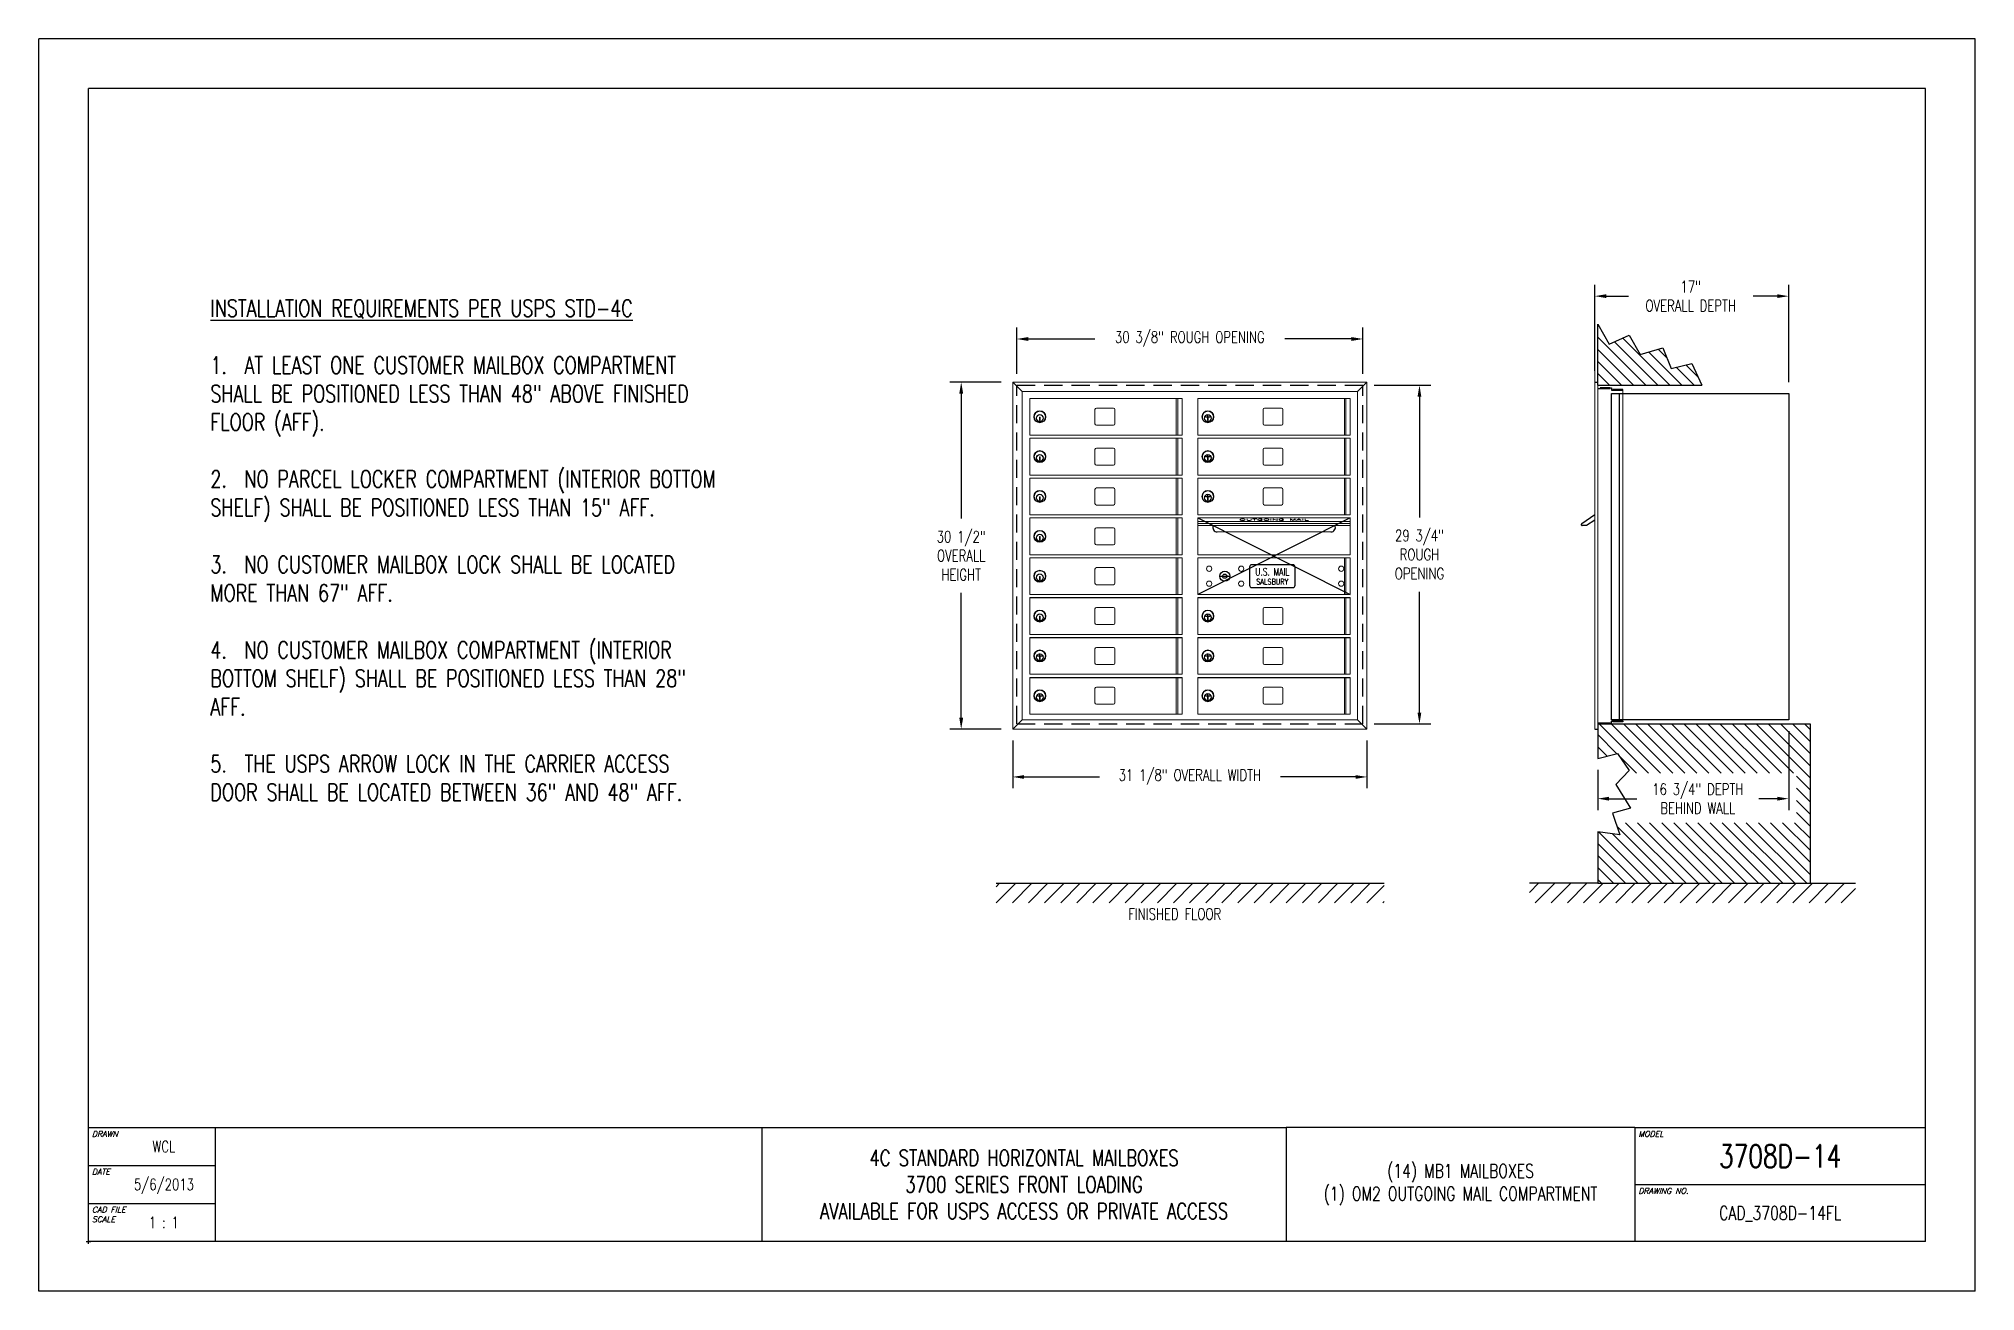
# Model space of a CAD drawing. Header units: inches. Extents: x 0 to 170, y 0 to 110.
import ezdxf
from ezdxf.enums import TextEntityAlignment as Align

# ---------------------------------------------------------------- set-up
doc = ezdxf.new("R2010")
doc.units = ezdxf.units.IN
doc.header["$MEASUREMENT"] = 0
doc.header["$PDMODE"] = 2
doc.header["$PDSIZE"] = 0.2
doc.linetypes.add('HIDDEN', pattern=[0.075, 0.05, -0.025])
doc.styles.add('Simplex Italic', font='SIMPLEX.shx', dxfattribs={"oblique": 15, "height": 3})
doc.styles.add('SQUASHED', font='simplex.shx', dxfattribs={"width": 4})
doc.styles.get("Standard").update_dxf_attribs({"font": 'simplex.shx', "width": 0.75})
doc.dimstyles.get("Standard").update_dxf_attribs({"dimtxt": 1, "dimasz": 1, "dimexe": 1, "dimexo": 1, "dimgap": 1, "dimtad": 0, "dimtih": 1, "dimtoh": 1, "dimdec": 3, "dimzin": 0, "dimdsep": 46, "dimlunit": 5, "dimtxsty": 'Standard', "dimcen": 0, "dimadec": 0, "dimazin": 0, "dimtfac": 1, "dimtdec": 3, "dimtofl": 0, "dimtmove": 0, "dimatfit": 3, "dimfxl": 1, "dimfrac": 2, "dimtolj": 1, "dimtzin": 0, "dimarcsym": 0})

# ---------------------------------------------------------------- blocks, each defined once
blk = doc.blocks.new('*D7')
at = {"color": 0, "lineweight": -2, "transparency": 16777216}
for p, q in [((153.62, 49.2), (153.62, 42.26)), ((136.86, 45.78), (136.86, 42.26)), ((137.86, 43.26), (140.29, 43.26)), ((152.62, 43.26), (151, 43.26))]:
    blk.add_line(p, q, dxfattribs=at)
at = {"color": 0, "lineweight": -3, "transparency": 16777216}
for points in [[(137.86, 43.43), (137.86, 43.09), (136.86, 43.26)], [(152.62, 43.43), (152.62, 43.09), (153.62, 43.26)]]:
    blk.add_solid(points, dxfattribs=at)
at = {"layer": 'Defpoints', "color": 0, "lineweight": -3, "transparency": 16777216}
for p in [(153.62, 50.2), (136.86, 46.78), (153.62, 43.26)]:
    blk.add_point(p, dxfattribs=at)
at = {"color": 0, "lineweight": -3, "transparency": 16777216, "insert": (145.64, 43.26), "char_height": 1, "attachment_point": 5}
blk.add_mtext('\\A1;16 3/4" DEPTH\\PBEHIND WALL', dxfattribs=at)
blk = doc.blocks.new('*D8')
at = {"color": 0, "lineweight": -2, "transparency": 16777216}
for p, q in [((136.6, 80.84), (136.6, 88.39)), ((137.6, 87.39), (139.56, 87.39)), ((152.62, 87.39), (150.49, 87.39)), ((153.62, 79.83), (153.62, 88.39))]:
    blk.add_line(p, q, dxfattribs=at)
at = {"color": 0, "lineweight": -3, "transparency": 16777216}
for points in [[(137.6, 87.56), (137.6, 87.23), (136.6, 87.39)], [(152.62, 87.56), (152.62, 87.23), (153.62, 87.39)]]:
    blk.add_solid(points, dxfattribs=at)
at = {"layer": 'Defpoints', "color": 0, "lineweight": -3, "transparency": 16777216}
for p in [(153.62, 87.39), (136.6, 79.84), (153.62, 78.83)]:
    blk.add_point(p, dxfattribs=at)
at = {"color": 0, "lineweight": -3, "transparency": 16777216, "insert": (145.02, 87.39), "char_height": 1, "attachment_point": 5}
blk.add_mtext('\\A1;17"\\POVERALL DEPTH', dxfattribs=at)
blk = doc.blocks.new('*D9')
at = {"color": 0, "lineweight": -2, "transparency": 16777216}
for p, q in [((117.24, 79.57), (122.21, 79.57)), ((121.21, 78.57), (121.21, 67.96)), ((121.21, 50.82), (121.21, 61.44)), ((117.24, 49.82), (122.21, 49.82))]:
    blk.add_line(p, q, dxfattribs=at)
at = {"color": 0, "lineweight": -3, "transparency": 16777216}
for points in [[(121.04, 78.57), (121.37, 78.57), (121.21, 79.57)], [(121.04, 50.82), (121.37, 50.82), (121.21, 49.82)]]:
    blk.add_solid(points, dxfattribs=at)
at = {"layer": 'Defpoints', "color": 0, "lineweight": -3, "transparency": 16777216}
for p in [(116.24, 79.57), (116.24, 49.82), (121.21, 49.82)]:
    blk.add_point(p, dxfattribs=at)
at = {"color": 0, "lineweight": -3, "transparency": 16777216, "insert": (121.21, 64.7), "char_height": 1, "attachment_point": 5}
blk.add_mtext('\\A1;29 3/4"\\PROUGH\\POPENING', dxfattribs=at)
blk = doc.blocks.new('*D10')
at = {"color": 0, "lineweight": -2, "transparency": 16777216}
for p, q in [((85.86, 80.57), (85.86, 84.63)), ((86.86, 83.63), (92.71, 83.63)), ((115.24, 83.63), (109.39, 83.63)), ((116.24, 80.57), (116.24, 84.63))]:
    blk.add_line(p, q, dxfattribs=at)
at = {"color": 0, "lineweight": -3, "transparency": 16777216}
for points in [[(86.86, 83.8), (86.86, 83.46), (85.86, 83.63)], [(115.24, 83.8), (115.24, 83.46), (116.24, 83.63)]]:
    blk.add_solid(points, dxfattribs=at)
at = {"layer": 'Defpoints', "color": 0, "lineweight": -3, "transparency": 16777216}
for p in [(116.24, 83.63), (85.86, 79.57), (116.24, 79.57)]:
    blk.add_point(p, dxfattribs=at)
at = {"color": 0, "lineweight": -3, "transparency": 16777216, "insert": (101.05, 83.63), "char_height": 1, "attachment_point": 5}
blk.add_mtext('\\A1;30 3/8" ROUGH OPENING', dxfattribs=at)
blk = doc.blocks.new('*D11')
at = {"color": 0, "lineweight": -2, "transparency": 16777216}
for p, q in [((85.5, 48.37), (85.5, 44.17)), ((116.6, 48.37), (116.6, 44.17)), ((86.5, 45.17), (93.11, 45.17)), ((115.6, 45.17), (109, 45.17))]:
    blk.add_line(p, q, dxfattribs=at)
at = {"color": 0, "lineweight": -3, "transparency": 16777216}
for points in [[(86.5, 45.33), (86.5, 45), (85.5, 45.17)], [(115.6, 45.33), (115.6, 45), (116.6, 45.17)]]:
    blk.add_solid(points, dxfattribs=at)
at = {"layer": 'Defpoints', "color": 0, "lineweight": -3, "transparency": 16777216}
for p in [(85.5, 49.37), (116.6, 49.37), (116.6, 45.17)]:
    blk.add_point(p, dxfattribs=at)
at = {"color": 0, "lineweight": -3, "transparency": 16777216, "insert": (101.05, 45.17), "char_height": 1, "attachment_point": 5}
blk.add_mtext('\\A1;31 1/8" OVERALL WIDTH', dxfattribs=at)
blk = doc.blocks.new('*D12')
at = {"color": 0, "lineweight": -2, "transparency": 16777216}
for p, q in [((84.5, 79.84), (79.98, 79.84)), ((80.98, 78.84), (80.98, 67.86)), ((80.98, 50.37), (80.98, 61.34)), ((84.5, 49.37), (79.98, 49.37))]:
    blk.add_line(p, q, dxfattribs=at)
at = {"color": 0, "lineweight": -3, "transparency": 16777216}
for points in [[(80.81, 78.84), (81.15, 78.84), (80.98, 79.84)], [(80.81, 50.37), (81.15, 50.37), (80.98, 49.37)]]:
    blk.add_solid(points, dxfattribs=at)
at = {"layer": 'Defpoints', "color": 0, "lineweight": -3, "transparency": 16777216}
for p in [(85.5, 79.84), (80.98, 49.37), (85.5, 49.37)]:
    blk.add_point(p, dxfattribs=at)
at = {"color": 0, "lineweight": -3, "transparency": 16777216, "insert": (80.98, 64.6), "char_height": 1, "attachment_point": 5}
blk.add_mtext('\\A1;30 1/2"\\POVERALL\\PHEIGHT', dxfattribs=at)

msp = doc.modelspace()

# ---------------------------------------------------------------- hatches: boundary and pattern name
at = {"lineweight": -3}
h = msp.add_hatch(dxfattribs=at)
h.set_pattern_fill('ANSI31', color=256, scale=6, angle=90, style=0)
h.set_pattern_definition([(135, (-1592.3547, -332.7179), (-0.5303301, -0.5303301), [])])
h.paths.add_polyline_path([(140.5763, 82.2616), (139.6144, 83.963), (137.8756, 83.1863), (136.865, 84.9246), (136.865, 79.5737), (146.0074, 79.5737), (145.1267, 81.4849), (143.3139, 81.041), (142.574, 82.8534)])
h = msp.add_hatch(dxfattribs=at)
h.set_pattern_fill('ANSI31', color=256, scale=6, angle=90, style=0)
h.set_pattern_definition([(135, (-1592.3547, -308.2179), (-0.5303301, -0.5303301), [])])
h.paths.add_polyline_path([(136.865, 49.8237), (136.865, 49.3667), (136.865, 46.7832), (138.6064, 47.2177), (139.606, 45.739), (139.3722, 45.4891), (154.3008, 45.4891), (154.3008, 41.1512), (138.4392, 41.1512), (138.7877, 40.0885), (136.865, 40.3452), (136.865, 35.8337), (155.5, 35.8337), (155.5, 49.8237)])
h = msp.add_hatch(dxfattribs=at)
h.set_pattern_fill('ANSI31', scale=8, style=0)
h.set_pattern_definition([(45, (-1411.8278, -176.2414), (-0.7071068, 0.7071068), [])])
h.paths.add_polyline_path([(118.1, 34.1233), (118.1, 35.8337), (84.0404, 35.8337), (84.0404, 34.1233)])
h = msp.add_hatch(dxfattribs=at)
h.set_pattern_fill('ANSI31', scale=8, style=0)
h.set_pattern_definition([(45, (-1425.3278, -176.2414), (-0.7071068, 0.7071068), [])])
h.paths.add_polyline_path([(130.865, 35.8337), (130.865, 34.1233), (159.5, 34.1233), (159.5, 35.8337), (153.5, 35.8337), (136.865, 35.8337)])

# ---------------------------------------------------------------- linework, layer by layer
at = {"color": 7}
for p, q in [((0, 0), (0, 110)), ((170, 110), (0, 110)), ((170, 0), (170, 110)), ((4.375, 4.375), (4.375, 105.625)), ((165.625, 105.625), (4.375, 105.625)), ((165.625, 4.375), (165.625, 105.625)), ((15.505, 4.375), (15.505, 14.375)), ((63.5, 4.375), (63.5, 14.375)), ((4.375, 11.045), (15.505, 11.045)), ((140.125, 9.375), (165.625, 9.375)), ((4.375, 7.715), (15.505, 7.715)), ((165.625, 4.375), (4.375, 4.375)), ((170, 0), (0, 0))]:
    msp.add_line(p, q, dxfattribs=at)
at = {"color": 7, "linetype": 'Continuous', "lineweight": 15}
for p, q in [((136.6, 83.3367), (136.6, 49.3667)), ((136.865, 83.3367), (136.865, 49.3667)), ((85.504, 79.8367), (86.336, 79.0047)), ((85.504, 79.8367), (116.6, 79.8367)), ((85.504, 49.3667), (85.504, 79.8367)), ((86.336, 79.0047), (115.768, 79.0047)), ((86.336, 50.1987), (86.336, 79.0047)), ((87.007, 78.4137), (100.382, 78.4137)), ((87.007, 78.4137), (87.007, 75.1837)), ((99.8632, 78.4137), (99.8632, 75.1837)), ((100.004, 78.4137), (100.004, 75.1837)), ((100.382, 75.1837), (100.382, 78.4137)), ((101.761, 78.4137), (115.136, 78.4137)), ((101.761, 78.4137), (101.761, 75.1837)), ((114.6172, 78.4137), (114.6172, 75.1837)), ((114.758, 78.4137), (114.758, 75.1837)), ((115.136, 75.1837), (115.136, 78.4137)), ((116.6, 79.8367), (115.768, 79.0047)), ((115.768, 79.0047), (115.768, 50.1987)), ((116.6, 79.8367), (116.6, 49.3667)), ((139.07, 79.1247), (139.07, 50.0787)), ((87.852, 76.7787), (87.852, 76.4787)), ((87.912, 76.7787), (87.852, 76.7787)), ((87.912, 76.4787), (87.912, 76.7787)), ((92.722, 77.4237), (92.722, 76.1737)), ((94.347, 77.5487), (92.847, 77.5487)), ((94.472, 76.1737), (94.472, 77.4237)), ((102.606, 76.7787), (102.606, 76.4787)), ((102.666, 76.7787), (102.606, 76.7787)), ((102.666, 76.4787), (102.666, 76.7787)), ((107.476, 77.4237), (107.476, 76.1737)), ((109.101, 77.5487), (107.601, 77.5487)), ((109.226, 76.1737), (109.226, 77.4237)), ((87.007, 75.1837), (100.382, 75.1837)), ((87.007, 74.9137), (100.382, 74.9137)), ((87.007, 74.9137), (87.007, 71.6837)), ((87.852, 76.4787), (87.912, 76.4787)), ((92.847, 76.0487), (94.347, 76.0487)), ((99.8632, 74.9137), (99.8632, 71.6837)), ((100.004, 74.9137), (100.004, 71.6837)), ((100.382, 71.6837), (100.382, 74.9137)), ((101.761, 75.1837), (115.136, 75.1837)), ((101.761, 74.9137), (101.761, 71.6837)), ((101.761, 74.9137), (115.136, 74.9137)), ((102.606, 76.4787), (102.666, 76.4787)), ((107.601, 76.0487), (109.101, 76.0487)), ((114.6172, 74.9137), (114.6172, 71.6837)), ((114.758, 74.9137), (114.758, 71.6837)), ((115.136, 71.6837), (115.136, 74.9137)), ((87.852, 73.2787), (87.852, 72.9787)), ((87.912, 73.2787), (87.852, 73.2787)), ((87.912, 72.9787), (87.912, 73.2787)), ((92.722, 73.9237), (92.722, 72.6737)), ((94.347, 74.0487), (92.847, 74.0487)), ((94.472, 72.6737), (94.472, 73.9237)), ((102.666, 73.2787), (102.606, 73.2787)), ((102.606, 73.2787), (102.606, 72.9787)), ((102.666, 72.9787), (102.666, 73.2787)), ((107.476, 73.9237), (107.476, 72.6737)), ((109.101, 74.0487), (107.601, 74.0487)), ((109.226, 72.6737), (109.226, 73.9237)), ((87.007, 71.6837), (100.382, 71.6837)), ((87.007, 71.4137), (87.007, 68.1837)), ((87.007, 71.4137), (100.382, 71.4137)), ((87.852, 72.9787), (87.912, 72.9787)), ((92.847, 72.5487), (94.347, 72.5487)), ((99.8632, 71.4137), (99.8632, 68.1837)), ((100.004, 71.4137), (100.004, 68.1837)), ((100.382, 68.1837), (100.382, 71.4137)), ((101.761, 71.6837), (115.136, 71.6837)), ((101.761, 71.4137), (115.136, 71.4137)), ((101.761, 71.4137), (101.761, 68.1837)), ((102.606, 72.9787), (102.666, 72.9787)), ((107.601, 72.5487), (109.101, 72.5487)), ((114.6172, 71.4137), (114.6172, 68.1837)), ((114.758, 71.4137), (114.758, 68.1837)), ((115.136, 68.1837), (115.136, 71.4137)), ((87.912, 69.7787), (87.852, 69.7787)), ((87.852, 69.7787), (87.852, 69.4787)), ((87.912, 69.4787), (87.912, 69.7787)), ((92.722, 70.4237), (92.722, 69.1737)), ((94.347, 70.5487), (92.847, 70.5487)), ((94.472, 69.1737), (94.472, 70.4237)), ((102.606, 69.7787), (102.606, 69.4787)), ((102.666, 69.7787), (102.606, 69.7787)), ((102.666, 69.4787), (102.666, 69.7787)), ((107.476, 70.4237), (107.476, 69.1737)), ((109.101, 70.5487), (107.601, 70.5487)), ((109.226, 69.1737), (109.226, 70.4237)), ((87.007, 68.1837), (100.382, 68.1837)), ((87.852, 69.4787), (87.912, 69.4787)), ((92.847, 69.0487), (94.347, 69.0487)), ((101.761, 68.1837), (115.136, 68.1837)), ((102.606, 69.4787), (102.666, 69.4787)), ((107.601, 69.0487), (109.101, 69.0487)), ((87.007, 67.9137), (100.382, 67.9137)), ((87.007, 67.9137), (87.007, 64.6837)), ((92.722, 66.9237), (92.722, 65.6737)), ((94.347, 67.0487), (92.847, 67.0487)), ((94.472, 65.6737), (94.472, 66.9237)), ((99.8632, 67.9137), (99.8632, 64.6837)), ((100.004, 67.9137), (100.004, 64.6837)), ((100.382, 64.6837), (100.382, 67.9137)), ((101.761, 67.9137), (101.761, 64.6837)), ((115.136, 64.6837), (115.136, 67.9137)), ((87.007, 64.6837), (100.382, 64.6837)), ((87.912, 66.2787), (87.852, 66.2787)), ((87.852, 66.2787), (87.852, 65.9787)), ((87.852, 65.9787), (87.912, 65.9787)), ((87.912, 65.9787), (87.912, 66.2787)), ((92.847, 65.5487), (94.347, 65.5487)), ((87.007, 64.4137), (100.382, 64.4137)), ((87.007, 64.4137), (87.007, 61.1837)), ((92.722, 63.4237), (92.722, 62.1737)), ((94.347, 63.5487), (92.847, 63.5487)), ((94.472, 62.1737), (94.472, 63.4237)), ((99.8632, 64.4137), (99.8632, 61.1837)), ((100.004, 64.4137), (100.004, 61.1837)), ((100.382, 61.1837), (100.382, 64.4137)), ((101.761, 64.4137), (115.136, 64.4137)), ((101.761, 64.4137), (101.761, 61.1837)), ((114.6172, 64.4137), (114.6172, 61.1837)), ((114.758, 64.4137), (114.758, 61.1837)), ((115.136, 61.1837), (115.136, 64.4137)), ((87.852, 62.7787), (87.852, 62.4787)), ((87.912, 62.7787), (87.852, 62.7787)), ((87.852, 62.4787), (87.912, 62.4787)), ((87.912, 62.4787), (87.912, 62.7787)), ((92.847, 62.0487), (94.347, 62.0487)), ((87.007, 61.1837), (100.382, 61.1837)), ((87.007, 60.9137), (100.382, 60.9137)), ((87.007, 60.9137), (87.007, 57.6837)), ((92.722, 59.9237), (92.722, 58.6737)), ((94.347, 60.0487), (92.847, 60.0487)), ((94.472, 58.6737), (94.472, 59.9237)), ((99.8632, 60.9137), (99.8632, 57.6837)), ((100.004, 60.9137), (100.004, 57.6837)), ((100.382, 57.6837), (100.382, 60.9137)), ((101.761, 61.1837), (115.136, 61.1837)), ((101.761, 60.9137), (101.761, 57.6837)), ((101.761, 60.9137), (115.136, 60.9137)), ((107.476, 59.9237), (107.476, 58.6737)), ((109.101, 60.0487), (107.601, 60.0487)), ((109.226, 58.6737), (109.226, 59.9237)), ((114.6172, 60.9137), (114.6172, 57.6837)), ((114.758, 60.9137), (114.758, 57.6837)), ((115.136, 57.6837), (115.136, 60.9137)), ((87.852, 59.2787), (87.852, 58.9787)), ((87.912, 59.2787), (87.852, 59.2787)), ((87.852, 58.9787), (87.912, 58.9787)), ((87.912, 58.9787), (87.912, 59.2787)), ((92.847, 58.5487), (94.347, 58.5487)), ((102.666, 59.2787), (102.606, 59.2787)), ((102.606, 59.2787), (102.606, 58.9787)), ((102.606, 58.9787), (102.666, 58.9787)), ((102.666, 58.9787), (102.666, 59.2787)), ((107.601, 58.5487), (109.101, 58.5487)), ((87.007, 57.6837), (100.382, 57.6837)), ((87.007, 57.4137), (100.382, 57.4137)), ((87.007, 57.4137), (87.007, 54.1837)), ((92.722, 56.4237), (92.722, 55.1737)), ((94.347, 56.5487), (92.847, 56.5487)), ((94.472, 55.1737), (94.472, 56.4237)), ((99.8632, 57.4137), (99.8632, 54.1837)), ((100.004, 57.4137), (100.004, 54.1837)), ((100.382, 54.1837), (100.382, 57.4137)), ((101.761, 57.6837), (115.136, 57.6837)), ((101.761, 57.4137), (101.761, 54.1837)), ((101.761, 57.4137), (115.136, 57.4137)), ((107.476, 56.4237), (107.476, 55.1737)), ((109.101, 56.5487), (107.601, 56.5487)), ((109.226, 55.1737), (109.226, 56.4237)), ((114.6172, 57.4137), (114.6172, 54.1837)), ((114.758, 57.4137), (114.758, 54.1837)), ((115.136, 54.1837), (115.136, 57.4137)), ((87.912, 55.7787), (87.852, 55.7787)), ((87.852, 55.7787), (87.852, 55.4787)), ((87.852, 55.4787), (87.912, 55.4787)), ((87.912, 55.4787), (87.912, 55.7787)), ((92.847, 55.0487), (94.347, 55.0487)), ((102.606, 55.7787), (102.606, 55.4787)), ((102.666, 55.7787), (102.606, 55.7787)), ((102.606, 55.4787), (102.666, 55.4787)), ((102.666, 55.4787), (102.666, 55.7787)), ((107.601, 55.0487), (109.101, 55.0487)), ((87.007, 54.1837), (100.382, 54.1837)), ((87.007, 53.9137), (100.382, 53.9137)), ((87.007, 53.9137), (87.007, 50.6837)), ((92.722, 52.9237), (92.722, 51.6737)), ((94.347, 53.0487), (92.847, 53.0487)), ((94.472, 51.6737), (94.472, 52.9237)), ((99.8632, 53.9137), (99.8632, 50.6837)), ((100.004, 53.9137), (100.004, 50.6837)), ((100.382, 50.6837), (100.382, 53.9137)), ((101.761, 54.1837), (115.136, 54.1837)), ((101.761, 53.9137), (115.136, 53.9137)), ((101.761, 53.9137), (101.761, 50.6837)), ((107.476, 52.9237), (107.476, 51.6737)), ((109.101, 53.0487), (107.601, 53.0487)), ((109.226, 51.6737), (109.226, 52.9237)), ((114.6172, 53.9137), (114.6172, 50.6837)), ((114.758, 53.9137), (114.758, 50.6837)), ((115.136, 50.6837), (115.136, 53.9137)), ((87.912, 52.2787), (87.852, 52.2787)), ((87.852, 52.2787), (87.852, 51.9787)), ((87.852, 51.9787), (87.912, 51.9787)), ((87.912, 51.9787), (87.912, 52.2787)), ((92.847, 51.5487), (94.347, 51.5487)), ((102.606, 52.2787), (102.606, 51.9787)), ((102.666, 52.2787), (102.606, 52.2787)), ((102.606, 51.9787), (102.666, 51.9787)), ((102.666, 51.9787), (102.666, 52.2787)), ((107.601, 51.5487), (109.101, 51.5487)), ((85.504, 49.3667), (86.336, 50.1987)), ((116.6, 49.3667), (85.504, 49.3667)), ((115.768, 50.1987), (86.336, 50.1987)), ((87.007, 50.6837), (100.382, 50.6837)), ((101.761, 50.6837), (115.136, 50.6837)), ((116.6, 49.3667), (115.768, 50.1987))]:
    msp.add_line(p, q, dxfattribs=at)
at = {"color": 7, "lineweight": -3}
for p, q in [((136.865, 79.5737), (136.865, 84.9246)), ((136.865, 84.9246), (137.8756, 83.1863)), ((137.8756, 83.1863), (139.6144, 83.963)), ((139.6144, 83.963), (140.5763, 82.2616)), ((140.5763, 82.2616), (142.574, 82.8534)), ((142.574, 82.8534), (143.3139, 81.041)), ((143.3139, 81.041), (145.1267, 81.4849)), ((145.1267, 81.4849), (146.0074, 79.5737)), ((136.6, 79.8367), (136.865, 79.8367)), ((136.865, 79.5737), (146.0074, 79.5737)), ((136.865, 79.2687), (137.95, 79.2687)), ((137.93, 79.3327), (137.07, 79.3327)), ((137.07, 79.3327), (137.07, 79.2687)), ((137.93, 79.2687), (137.93, 79.3327)), ((137.95, 79.3367), (137.95, 79.2687)), ((137.95, 79.3367), (138.07, 79.3367)), ((138.07, 79.3367), (138.07, 79.1247)), ((138.07, 79.1247), (139.07, 79.1247)), ((138.07, 78.8337), (153.625, 78.8337)), ((138.07, 50.1987), (138.07, 78.8337)), ((138.19, 79.1887), (138.19, 79.1247)), ((139.05, 79.1887), (138.19, 79.1887)), ((138.77, 50.1987), (138.77, 78.8337)), ((139.05, 79.1247), (139.05, 79.1887)), ((153.625, 78.8337), (153.625, 50.1987)), ((136.6, 49.3667), (136.865, 49.3667)), ((136.865, 49.9347), (137.95, 49.9347)), ((136.865, 49.8237), (136.865, 46.7832)), ((136.865, 49.8237), (155.5, 49.8237)), ((137.07, 49.8707), (137.07, 49.9347)), ((137.93, 49.8707), (137.07, 49.8707)), ((137.93, 49.9347), (137.93, 49.8707)), ((137.95, 49.8667), (137.95, 49.9347)), ((137.95, 49.8667), (138.07, 49.8667)), ((138.07, 50.1987), (139.07, 50.1987)), ((153.625, 50.1987), (138.07, 50.1987)), ((138.07, 50.0787), (139.07, 50.0787)), ((138.07, 49.8667), (138.07, 50.0787)), ((138.19, 50.0147), (138.19, 50.0787)), ((139.05, 50.0147), (138.19, 50.0147)), ((139.05, 50.0787), (139.05, 50.0147)), ((155.5, 49.8237), (155.5, 35.8337)), ((136.865, 40.3452), (136.865, 35.8337)), ((84.0404, 35.8337), (118.1, 35.8337)), ((136.865, 35.8337), (130.865, 35.8337)), ((136.865, 35.8337), (155.5, 35.8337)), ((155.5, 35.8337), (159.5, 35.8337))]:
    msp.add_line(p, q, dxfattribs=at)
at = {"color": 7, "linetype": 'HIDDEN', "lineweight": -3, "ltscale": 32}
for p, q in [((85.8645, 49.8237), (85.8645, 79.5737)), ((85.8645, 79.5737), (116.2395, 79.5737)), ((116.2395, 49.8237), (116.2395, 79.5737)), ((85.8645, 49.8237), (116.2395, 49.8237))]:
    msp.add_line(p, q, dxfattribs=at)
at = {"lineweight": -3}
for p, q in [((136.6, 68.1837), (135.4521, 67.4083)), ((101.761, 67.9137), (115.136, 61.1837)), ((115.136, 67.9137), (101.761, 61.1837)), ((135.8784, 67.2437), (135.5025, 67.2437)), ((136.6, 67.7312), (135.8784, 67.2437)), ((106.289, 63.5987), (106.289, 61.9987)), ((110.089, 63.7987), (106.489, 63.7987)), ((110.289, 61.9987), (110.289, 63.5987)), ((103.6835, 62.7987), (104.5585, 62.7987)), ((106.489, 61.7987), (110.089, 61.7987)), ((87.007, 60.9137), (100.382, 60.9137)), ((101.761, 60.9137), (115.136, 60.9137)), ((87.007, 57.4137), (100.382, 57.4137)), ((101.761, 57.4137), (115.136, 57.4137)), ((87.007, 53.9137), (100.382, 53.9137)), ((101.761, 53.9137), (115.136, 53.9137)), ((136.865, 46.7832), (138.6064, 47.2177)), ((138.6064, 47.2177), (139.606, 45.739)), ((139.606, 45.739), (138.4465, 44.5001)), ((138.4465, 44.5001), (139.7259, 42.422)), ((139.7259, 42.422), (138.1666, 41.9824)), ((138.1666, 41.9824), (138.7877, 40.0885)), ((138.7877, 40.0885), (136.865, 40.3452)), ((4.375, 14.375), (15.505, 14.375)), ((15.505, 14.375), (63.5, 14.375)), ((63.5, 14.375), (109.5, 14.375)), ((140.125, 14.375), (109.5, 14.375)), ((109.5, 14.375), (109.5, 4.375)), ((140.125, 14.375), (165.625, 14.375)), ((140.125, 14.375), (140.125, 4.375))]:
    msp.add_line(p, q, dxfattribs=at)
at = {"linetype": 'Continuous', "lineweight": 15}
for p, q in [((101.761, 67.9137), (115.136, 67.9137)), ((101.761, 67.6137), (115.1362, 67.6137)), ((101.761, 67.4237), (115.1362, 67.4237)), ((101.761, 67.2437), (115.1362, 67.2437)), ((103.4637, 66.6837), (113.4337, 66.6837)), ((101.761, 64.6837), (115.136, 64.6837))]:
    msp.add_line(p, q, dxfattribs=at)
at = {"color": 7, "linetype": 'Continuous', "lineweight": 15, "extrusion": (1.83338e-14, 6.74315e-15, -1)}
for centre, radius in [((-87.882, 76.7987), 0.525), ((-87.882, 76.7987), 0.485), ((-87.882, 76.6787), 0.3), ((-87.882, 73.2987), 0.525), ((-87.882, 73.2987), 0.485), ((-87.882, 73.1787), 0.3), ((-87.882, 69.7987), 0.525), ((-87.882, 69.7987), 0.485), ((-87.882, 69.6787), 0.3), ((-87.882, 66.2987), 0.525), ((-87.882, 66.2987), 0.485), ((-87.882, 66.1787), 0.3), ((-87.882, 62.7987), 0.525), ((-87.882, 62.7987), 0.485), ((-87.882, 62.6787), 0.3), ((-87.882, 59.2987), 0.525), ((-87.882, 59.2987), 0.485), ((-87.882, 59.1787), 0.3)]:
    msp.add_circle(centre, radius, dxfattribs=at)
at = {"color": 7, "linetype": 'Continuous', "lineweight": 15}
for centre, radius in [((87.882, 76.6787), 0.31), ((87.882, 76.6787), 0.285), ((102.636, 76.6787), 0.31), ((102.636, 76.6787), 0.285), ((87.882, 73.1787), 0.31), ((87.882, 73.1787), 0.285), ((102.636, 73.1787), 0.31), ((102.636, 73.1787), 0.285), ((87.882, 69.6787), 0.31), ((87.882, 69.6787), 0.285), ((102.636, 69.6787), 0.31), ((102.636, 69.6787), 0.285), ((87.882, 66.1787), 0.31), ((87.882, 66.1787), 0.285), ((87.882, 62.6787), 0.31), ((87.882, 62.6787), 0.285), ((87.882, 59.1787), 0.31), ((87.882, 59.1787), 0.285), ((102.636, 59.1787), 0.31), ((102.636, 59.1787), 0.285), ((87.882, 55.6787), 0.31), ((87.882, 55.6787), 0.285), ((102.636, 55.6787), 0.31), ((102.636, 55.6787), 0.285), ((87.882, 52.1787), 0.31), ((87.882, 52.1787), 0.285), ((102.636, 52.1787), 0.31), ((102.636, 52.1787), 0.285)]:
    msp.add_circle(centre, radius, dxfattribs=at)
at = {"color": 7, "linetype": 'Continuous', "lineweight": 15, "extrusion": (5.68252e-15, 4.67765e-15, -1)}
for centre, radius in [((-102.636, 76.7987), 0.525), ((-102.636, 76.7987), 0.485), ((-102.636, 76.6787), 0.3), ((-102.636, 73.2987), 0.525), ((-102.636, 73.2987), 0.485), ((-102.636, 73.1787), 0.3), ((-102.636, 69.7987), 0.525), ((-102.636, 69.7987), 0.485), ((-102.636, 69.6787), 0.3), ((-102.636, 59.2987), 0.525), ((-102.636, 59.2987), 0.485), ((-102.636, 59.1787), 0.3), ((-87.882, 55.7987), 0.525), ((-87.882, 55.7987), 0.485), ((-102.636, 55.7987), 0.525), ((-102.636, 55.7987), 0.485), ((-87.882, 55.6787), 0.3), ((-102.636, 55.6787), 0.3), ((-87.882, 52.2987), 0.525), ((-87.882, 52.2987), 0.485), ((-102.636, 52.2987), 0.525), ((-102.636, 52.2987), 0.485), ((-87.882, 52.1787), 0.3), ((-102.636, 52.1787), 0.3)]:
    msp.add_circle(centre, radius, dxfattribs=at)
at = {"color": 7, "linetype": 'Continuous', "lineweight": 15, "extrusion": (1.09534e-15, 5.8752e-15, -1)}
for centre in [(-102.746, 63.4547), (-105.559, 63.4547), (-102.746, 62.1427), (-105.559, 62.1427)]:
    msp.add_circle(centre, 0.23, dxfattribs=at)
at = {"lineweight": -3}
for radius in [0.4375, 0.1875]:
    msp.add_circle((104.121, 62.7987), radius, dxfattribs=at)
at = {"color": 7, "linetype": 'Continuous', "lineweight": 15, "extrusion": (9.67756e-16, 5.8504e-15, -1)}
for centre in [(-114.341, 63.4547), (-114.341, 62.1427)]:
    msp.add_circle(centre, 0.23, dxfattribs=at)
at = {"color": 7, "linetype": 'Continuous', "lineweight": 15}
for centre, start, end in [((92.847, 77.4237), 90, 180), ((94.347, 77.4237), 0, 90), ((107.601, 77.4237), 90, 180), ((109.101, 77.4237), 0, 90), ((92.847, 76.1737), 180, 270), ((94.347, 76.1737), 270, 360), ((107.601, 76.1737), 180, 270), ((109.101, 76.1737), 270, 360), ((92.847, 73.9237), 90, 180), ((94.347, 73.9237), 0, 90), ((107.601, 73.9237), 90, 180), ((109.101, 73.9237), 0, 90), ((92.847, 72.6737), 180, 270), ((94.347, 72.6737), 270, 360), ((107.601, 72.6737), 180, 270), ((109.101, 72.6737), 270, 360), ((92.847, 70.4237), 90, 180), ((94.347, 70.4237), 0, 90), ((107.601, 70.4237), 90, 180), ((109.101, 70.4237), 0, 90), ((92.847, 69.1737), 180, 270), ((94.347, 69.1737), 270, 360), ((107.601, 69.1737), 180, 270), ((109.101, 69.1737), 270, 360), ((92.847, 66.9237), 90, 180), ((94.347, 66.9237), 0, 90), ((92.847, 65.6737), 180, 270), ((94.347, 65.6737), 270, 360), ((92.847, 63.4237), 90, 180), ((94.347, 63.4237), 0, 90), ((92.847, 62.1737), 180, 270), ((94.347, 62.1737), 270, 360), ((92.847, 59.9237), 90, 180), ((94.347, 59.9237), 0, 90), ((107.601, 59.9237), 90, 180), ((109.101, 59.9237), 0, 90), ((92.847, 58.6737), 180, 270), ((94.347, 58.6737), 270, 360), ((107.601, 58.6737), 180, 270), ((109.101, 58.6737), 270, 360), ((92.847, 56.4237), 90, 180), ((94.347, 56.4237), 0, 90), ((107.601, 56.4237), 90, 180), ((109.101, 56.4237), 0, 90), ((92.847, 55.1737), 180, 270), ((94.347, 55.1737), 270, 360), ((107.601, 55.1737), 180, 270), ((109.101, 55.1737), 270, 360), ((92.847, 52.9237), 90, 180), ((94.347, 52.9237), 0, 90), ((107.601, 52.9237), 90, 180), ((109.101, 52.9237), 0, 90), ((92.847, 51.6737), 180, 270), ((94.347, 51.6737), 270, 360), ((107.601, 51.6737), 180, 270), ((109.101, 51.6737), 270, 360)]:
    msp.add_arc(centre, 0.125, start, end, dxfattribs=at)
at = {"lineweight": -3}
for centre, radius, start, end in [((103.4637, 67.0737), 0.39, 154.157587, 270), ((113.4337, 67.0737), 0.39, 270, 25.842413), ((135.5025, 67.3337), 0.09, 124.040027, 270), ((106.489, 63.5987), 0.2, 90, 180), ((110.089, 63.5987), 0.2, 0, 90), ((106.489, 61.9987), 0.2, 180, 270), ((110.089, 61.9987), 0.2, 270, 0)]:
    msp.add_arc(centre, radius, start, end, dxfattribs=at)
at = {"color": 7, "lineweight": -3}
for p in [(102.636, 76.7987), (102.636, 73.2987), (102.636, 69.7987), (102.636, 59.2987), (87.882, 55.7987), (102.636, 55.7987), (87.882, 52.2987), (102.636, 52.2987)]:
    msp.add_point(p, dxfattribs=at)
at = {"lineweight": -3}
msp.add_point((4.375, 4.375), dxfattribs=at)

# ---------------------------------------------------------------- texts
at = {"color": 7, "style": 'Simplex Italic', "oblique": 15}
for s, p in [('DRAWN', (4.675, 14.075)), ('MODEL', (140.425, 14.075)), ('DATE', (4.675, 10.745)), ('DRAWING NO.', (140.425, 9.065))]:
    msp.add_text(s, height=0.5, dxfattribs=at).set_placement(p, align=Align.TOP_LEFT)
at = {"color": 7, "width": 0.75}
for s, height, p in [('WCL', 1, (10.9912, 12.71)), ('5/6/2013', 1, (10.9912, 9.385)), ('CAD_3708D-14FL', 1.2, (152.875, 6.875)), ('1 : 1', 1, (10.9912, 6.05))]:
    msp.add_text(s, height=height, dxfattribs=at).set_placement(p, align=Align.MIDDLE_CENTER)
at = {"color": 7, "insert": (15.0714, 87.0834), "char_height": 1.5, "width": 48.496496, "attachment_point": 1}
msp.add_mtext('{\\LINSTALLATION REQUIREMENTS PER USPS STD-4C}\\P\\P1.  AT LEAST ONE CUSTOMER MAILBOX COMPARTMENT SHALL BE POSITIONED LESS THAN 48" ABOVE FINISHED FLOOR (AFF).\\P\\P2.  NO PARCEL LOCKER COMPARTMENT (INTERIOR BOTTOM SHELF) SHALL BE POSITIONED LESS THAN 15" AFF.\\P\\P3.  NO CUSTOMER MAILBOX LOCK SHALL BE LOCATED MORE THAN 67" AFF.\\P\\P4.  NO CUSTOMER MAILBOX COMPARTMENT (INTERIOR BOTTOM SHELF) SHALL BE POSITIONED LESS THAN 28" AFF.\\P\\P5.  THE USPS ARROW LOCK IN THE CARRIER ACCESS DOOR SHALL BE LOCATED BETWEEN 36" AND 48" AFF.', dxfattribs=at)
at = {"lineweight": -3, "insert": (108.4487, 67.7637), "char_height": 0.15, "width": 8, "attachment_point": 5, "style": 'SQUASHED'}
msp.add_mtext('OUTGOING MAIL', dxfattribs=at)
at = {"lineweight": -3, "attachment_point": 5}
for s, insert, char_height, width in [('U.S. MAIL', (108.289, 63.1828), 0.64, 5.611748), ('SALSBURY', (108.289, 62.3136), 0.5, 5.611748), ('4C STANDARD HORIZONTAL MAILBOXES\\P3700 SERIES FRONT LOADING\\PAVAILABLE FOR USPS ACCESS OR PRIVATE ACCESS                                                    ', (86.5, 9.375), 1.4, 55.324242), ('(14) MB1 MAILBOXES\\P(1) OM2 OUTGOING MAIL COMPARTMENT', (124.8125, 9.375), 1.2, 32.585839)]:
    msp.add_mtext(s, dxfattribs=dict(at, insert=insert, char_height=char_height, width=width))
at = {"color": 7, "lineweight": -3}
for s, insert, char_height, width, attachment_point in [('FINISHED FLOOR', (95.6415, 33.6275), 1, 19.392164, 1), ('3708D-14', (152.875, 12.875), 2, 15.53206, 2)]:
    msp.add_mtext(s, dxfattribs=dict(at, insert=insert, char_height=char_height, width=width, attachment_point=attachment_point))
at = {"color": 7, "lineweight": -3, "insert": (4.675, 7.415), "char_height": 0.5, "width": 6.133886, "attachment_point": 1, "style": 'Simplex Italic'}
msp.add_mtext('CAD FILE\\PSCALE', dxfattribs=at)

# ---------------------------------------------------------------- dimensions: what is measured, and where the dimension line sits
at = {"lineweight": -3}
dim = msp.add_linear_dim(base=(153.625, 87.3935), p1=(136.6, 79.8367), p2=(153.625, 78.8337), text='<>\\POVERALL DEPTH', dimstyle='Standard', override={"dimpost": '"'}, dxfattribs=at)
dim.commit()
dim.dimension.update_dxf_attribs({"geometry": '*D8', "text_midpoint": (145.0239, 87.3935), "dimtype": 160})
at = {"color": 7, "lineweight": -3}
for base, p1, p2, text, picture, middle in [((116.2395, 83.629), (85.8645, 79.5737), (116.2395, 79.5737), '<> ROUGH OPENING', '*D10', (101.052, 83.629)), ((116.6, 45.1681), (85.504, 49.3667), (116.6, 49.3667), '<> OVERALL WIDTH', '*D11', (101.052, 45.1681))]:
    dim = msp.add_linear_dim(base=base, p1=p1, p2=p2, text=text, dimstyle='Standard', override={"dimpost": '"'}, dxfattribs=at)
    dim.commit()
    dim.dimension.update_dxf_attribs({"geometry": picture, "text_midpoint": middle})
for base, p1, p2, text, picture, middle in [((80.981, 49.3667), (85.504, 79.8367), (85.504, 49.3667), '<>\\POVERALL\\PHEIGHT', '*D12', (80.981, 64.6017)), ((121.2082, 49.8237), (116.2395, 79.5737), (116.2395, 49.8237), '<>\\PROUGH\\POPENING', '*D9', (121.2082, 64.6987))]:
    dim = msp.add_linear_dim(base=base, p1=p1, p2=p2, angle=90, text=text, dimstyle='Standard', override={"dimpost": '"'}, dxfattribs=at)
    dim.commit()
    dim.dimension.update_dxf_attribs({"geometry": picture, "text_midpoint": middle})
dim = msp.add_linear_dim(base=(153.625, 43.2612), p1=(136.865, 46.7832), p2=(153.625, 50.1987), text='<> DEPTH\\PBEHIND WALL', dimstyle='Standard', override={"dimpost": '"'}, dxfattribs=at)
dim.commit()
dim.dimension.update_dxf_attribs({"geometry": '*D7', "text_midpoint": (145.6433, 43.2612), "dimtype": 160})

doc.saveas('drawing.dxf')
